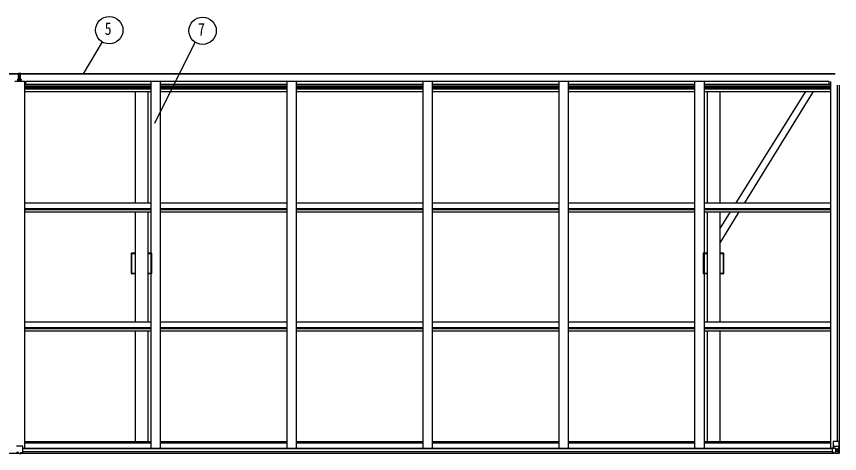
# Model space of a CAD drawing. Units: millimetres, scale not verified. Extents: x -14718 to 14718, y -10395 to 10395.
# Drawn here: x -4060 to 275, y 298 to 2599 of the extents above; entities that cross this region are included whole.
import ezdxf
from ezdxf.enums import TextEntityAlignment as Align

# ---------------------------------------------------------------- set-up
doc = ezdxf.new("R2010")
doc.units = ezdxf.units.MM
doc.header["$LTSCALE"] = 40
for name, color, linetype in [('0-3_YKK_11E', 7, 'Continuous'), ('0-5_YKK_13', 4, 'Continuous'), ('0-6_YKK_A1', 4, 'Continuous'), ('0-7_YKK_D', 6, 'Continuous')]:
    doc.layers.add(name, color=color, linetype=linetype)
doc.styles.add('ＭＳ ゴシック', font='')
doc.styles.get('ＭＳ ゴシック').set_extended_font_data('MS Gothic')

msp = doc.modelspace()

# ---------------------------------------------------------------- linework, layer by layer
at = {"layer": '0-3_YKK_11E'}
for p, q in [((-3452.41, 1354.08), (-3434.41, 1354.08)), ((-3449.21, 1351.88), (-3434.41, 1351.88)), ((-3368.41, 1354.08), (-3350.41, 1354.08)), ((-3368.41, 1351.88), (-3353.61, 1351.88)), ((-440.41, 1354.08), (-422.41, 1354.08)), ((-437.21, 1351.88), (-422.41, 1351.88)), ((-356.41, 1354.08), (-338.41, 1354.08)), ((-356.41, 1351.88), (-341.61, 1351.88)), ((-3434.41, 1244.08), (-3452.41, 1244.08)), ((-3434.41, 1246.28), (-3449.21, 1246.28)), ((-3353.61, 1246.28), (-3368.41, 1246.28)), ((-3350.41, 1244.08), (-3368.41, 1244.08)), ((-422.41, 1244.08), (-440.41, 1244.08)), ((-422.41, 1246.28), (-437.21, 1246.28)), ((-341.61, 1246.28), (-356.41, 1246.28)), ((-338.41, 1244.08), (-356.41, 1244.08))]:
    msp.add_line(p, q, dxfattribs=at)
for points in [[(-3451.71, 1248.78), (-3451.71, 1258.28), (-3451.81, 1258.51), (-3451.91, 1258.73), (-3451.91, 1274.43), (-3451.81, 1274.66), (-3451.71, 1274.88), (-3451.71, 1275.28), (-3451.81, 1275.51), (-3451.91, 1275.73), (-3451.91, 1298.43), (-3451.81, 1298.66), (-3451.71, 1298.88), (-3451.71, 1299.28), (-3451.81, 1299.51), (-3451.91, 1299.73), (-3451.91, 1322.43), (-3451.81, 1322.66), (-3451.71, 1322.88), (-3451.71, 1323.28), (-3451.81, 1323.51), (-3451.91, 1323.73), (-3451.91, 1339.43), (-3451.81, 1339.66), (-3451.71, 1339.88), (-3451.71, 1349.38)], [(-3351.11, 1349.38), (-3351.11, 1339.88), (-3351.01, 1339.66), (-3350.91, 1339.43), (-3350.91, 1323.73), (-3351.01, 1323.51), (-3351.11, 1323.28), (-3351.11, 1322.88), (-3351.01, 1322.66), (-3350.91, 1322.43), (-3350.91, 1299.73), (-3351.01, 1299.51), (-3351.11, 1299.28), (-3351.11, 1298.88), (-3351.01, 1298.66), (-3350.91, 1298.43), (-3350.91, 1275.73), (-3351.01, 1275.51), (-3351.11, 1275.28), (-3351.11, 1274.88), (-3351.01, 1274.66), (-3350.91, 1274.43), (-3350.91, 1258.73), (-3351.01, 1258.51), (-3351.11, 1258.28), (-3351.11, 1248.78)], [(-439.71, 1248.78), (-439.71, 1258.28), (-439.81, 1258.51), (-439.91, 1258.73), (-439.91, 1274.43), (-439.81, 1274.66), (-439.71, 1274.88), (-439.71, 1275.28), (-439.81, 1275.51), (-439.91, 1275.73), (-439.91, 1298.43), (-439.81, 1298.66), (-439.71, 1298.88), (-439.71, 1299.28), (-439.81, 1299.51), (-439.91, 1299.73), (-439.91, 1322.43), (-439.81, 1322.66), (-439.71, 1322.88), (-439.71, 1323.28), (-439.81, 1323.51), (-439.91, 1323.73), (-439.91, 1339.43), (-439.81, 1339.66), (-439.71, 1339.88), (-439.71, 1349.38)], [(-339.11, 1349.38), (-339.11, 1339.88), (-339.01, 1339.66), (-338.91, 1339.43), (-338.91, 1323.73), (-339.01, 1323.51), (-339.11, 1323.28), (-339.11, 1322.88), (-339.01, 1322.66), (-338.91, 1322.43), (-338.91, 1299.73), (-339.01, 1299.51), (-339.11, 1299.28), (-339.11, 1298.88), (-339.01, 1298.66), (-338.91, 1298.43), (-338.91, 1275.73), (-339.01, 1275.51), (-339.11, 1275.28), (-339.11, 1274.88), (-339.01, 1274.66), (-338.91, 1274.43), (-338.91, 1258.73), (-339.01, 1258.51), (-339.11, 1258.28), (-339.11, 1248.78)]]:
    msp.add_lwpolyline(points, dxfattribs=at)
for centre, radius, start, end in [((-3452.41, 1352.08), 2, 90, 181.08102), ((-6261.16, 1299.08), 2807.25, 358.91898, 1.08102), ((-3449.21, 1349.38), 2.5, 90, 180), ((-3353.61, 1349.38), 2.5, 0, 90), ((-3350.41, 1352.08), 2, 358.91898, 90), ((-541.66, 1299.08), 2807.25, 178.91898, 181.08102), ((-440.41, 1352.08), 2, 90, 181.08102), ((-3249.16, 1299.08), 2807.25, 358.91898, 1.08102), ((-437.21, 1349.38), 2.5, 90, 180), ((-341.61, 1349.38), 2.5, 0, 90), ((-338.41, 1352.08), 2, 358.91898, 90), ((2470.34, 1299.08), 2807.25, 178.91898, 181.08102), ((-3452.41, 1246.08), 2, 178.91898, 270), ((-3449.21, 1248.78), 2.5, 180, 270), ((-3353.61, 1248.78), 2.5, 270, 0), ((-3350.41, 1246.08), 2, 270, 1.08102), ((-440.41, 1246.08), 2, 178.91898, 270), ((-437.21, 1248.78), 2.5, 180, 270), ((-341.61, 1248.78), 2.5, 270, 0), ((-338.41, 1246.08), 2, 270, 1.08102)]:
    msp.add_arc(centre, radius, start, end, dxfattribs=at)
at = {"layer": '0-5_YKK_13'}
for p, q in [((-4049.91, 2300.92), (-4045.07, 2301.21)), ((-4049.91, 2297.92), (-4049.91, 2300.92)), ((-4044.91, 2298.22), (-4049.91, 2297.92)), ((-4049.91, 2296.42), (-4049.91, 2297.92)), ((-4045.07, 2301.21), (-4043.41, 2301.32)), ((-4043.41, 2298.31), (-4044.91, 2298.22)), ((-4044.91, 2295.42), (-4044.91, 2298.22)), ((-4043.41, 2301.32), (-4043.41, 2298.31)), ((-4036.91, 2297.91), (-4043.41, 2298.31)), ((-4036.91, 2296.42), (-4036.91, 2297.91)), ((-4051.91, 2269.86), (-4044.91, 2269.92)), ((-4051.91, 2268.48), (-4044.91, 2268.42)), ((-4051.91, 2258.59), (-4051.91, 2267.98)), ((-4048.91, 2295.42), (-4044.91, 2295.42)), ((-4048.91, 2293.59), (-4048.91, 2295.42)), ((-4048.91, 2293.59), (-4044.91, 2293.52)), ((-4048.91, 2289.99), (-4048.91, 2293.59)), ((-4048.91, 2289.99), (-4044.91, 2289.92)), ((-4048.91, 2281.75), (-4048.91, 2289.99)), ((-4048.91, 2281.75), (-4044.91, 2281.72)), ((-4048.91, 2269.88), (-4048.91, 2281.75)), ((-4044.91, 2295.42), (-4044.91, 2284.7)), ((-4044.91, 2284.7), (-4041.91, 2284.7)), ((-4044.91, 2277.63), (-4044.91, 2284.7)), ((-4044.91, 2277.63), (-4041.91, 2277.63)), ((-4044.91, 2267.99), (-4044.91, 2277.63)), ((-4044.91, 2267.99), (-4041.91, 2267.99)), ((-4044.91, 2260.92), (-4044.91, 2267.99)), ((-4044.91, 2260.92), (-4041.91, 2260.92)), ((-4044.91, 2260.92), (-4044.91, 2258.59)), ((-4041.91, 2295.42), (-4037.91, 2295.42)), ((-4041.91, 2295.42), (-4041.91, 2284.7)), ((-4041.91, 2293.52), (-4037.91, 2293.52)), ((-4041.91, 2277.63), (-4041.91, 2284.7)), ((-4041.91, 2267.99), (-4041.91, 2277.63)), ((-4034.91, 2269.36), (-4041.91, 2269.42)), ((-4041.91, 2260.92), (-4041.91, 2267.99)), ((-4041.91, 2260.92), (-4041.91, 2258.59)), ((-4037.91, 2293.52), (-4037.91, 2295.42)), ((-4037.91, 2269.88), (-4037.91, 2281.72)), ((-4034.91, 2268.48), (-4034.91, 2269.36)), ((-4034.91, 2258.59), (-4034.91, 2267.98)), ((94.83, 2204.48), (-272.09, 1617.68)), ((-224.86, 1617.68), (137.11, 2204.48)), ((-301.67, 1570.39), (-356.41, 1482.84)), ((-356.41, 1404.44), (-254.04, 1570.39)), ((240.59, 360.71), (240.59, 327.61)), ((274.59, 361.71), (241.59, 361.71)), ((271.75, 361.71), (271.75, 301.13)), ((274.59, 301), (274.59, 361.71)), ((-4027.91, 337.1), (-4058.91, 337.1)), ((-4026.91, 303.78), (-4026.91, 336.1)), ((-4026.91, 303.78), (-4026.91, 303.74)), ((236.09, 324.55), (236.09, 304.4)), ((246.09, 325.5), (237.09, 325.46)), ((237.09, 303.69), (246.09, 303.63)), ((264.59, 335.04), (240.59, 335.04)), ((241.42, 327.35), (251.77, 325.7)), ((241.42, 326.72), (241.42, 327.35)), ((249.07, 325.5), (241.42, 326.72)), ((252.59, 325.5), (246.09, 325.5)), ((246.09, 298.31), (246.09, 304.26)), ((251.77, 325.7), (251.77, 325.5)), ((252.59, 325.5), (252.59, 298.71)), ((252.59, 321.51), (264.59, 321.51)), ((264.59, 307.95), (252.59, 307.95)), ((260.07, 315.15), (260.07, 316.11)), ((271.2, 334.83), (264.59, 335.04)), ((264.59, 321.51), (264.59, 321.51)), ((264.59, 321.51), (266.92, 321.48)), ((266.92, 308.01), (264.59, 307.95)), ((266.92, 321.48), (266.92, 308.01)), ((271.2, 334.83), (267.06, 322.74)), ((267.78, 304.5), (270.51, 300.83)), ((-4049.91, 303.01), (-4058.91, 303.07)), ((-4036.91, 303.01), (-4027.91, 303.07)), ((252.59, 298.82), (264.59, 299.61)), ((264.68, 299.61), (272.61, 300.09)), ((271.75, 301.06), (271.75, 301.13)), ((273.65, 300.04), (273.65, 300))]:
    msp.add_line(p, q, dxfattribs=at)
for points in [[(-4043.41, 2301.32), (-4036.91, 2300.92), (-4036.91, 2297.91)], [(-4044.91, 2269.42), (-4051.91, 2269.36), (-4051.91, 2269.86)], [(-4044.91, 2267.92), (-4051.91, 2267.98), (-4051.91, 2268.48), (-4051.91, 2269.36)], [(-4041.91, 2289.92), (-4037.91, 2289.92), (-4037.91, 2293.52)], [(-4041.91, 2281.72), (-4037.91, 2281.72), (-4037.91, 2289.92)], [(-4041.91, 2269.92), (-4034.91, 2269.86), (-4034.91, 2269.36)], [(-4041.91, 2268.42), (-4034.91, 2268.48), (-4034.91, 2267.98), (-4041.91, 2267.92)], [(236.09, 304.4), (236.1, 304.29), (246.09, 304.26)], [(258.15, 314.19), (257.19, 314.19), (257.19, 313.23), (258.15, 313.23)], [(260.07, 316.11), (259.11, 316.11), (259.11, 315.15)], [(259.11, 312.27), (259.11, 311.31), (260.07, 311.31), (260.07, 312.27)], [(261.03, 313.23), (261.99, 313.23), (261.99, 314.19), (261.03, 314.19)], [(-4043.41, 297.58), (-4049.91, 297.98), (-4049.91, 303.01)], [(-4043.41, 297.58), (-4036.91, 297.98), (-4036.91, 303.01)], [(273.65, 300), (264.59, 299.44), (246.09, 298.31)]]:
    msp.add_lwpolyline(points, dxfattribs=at)
msp.add_circle((259.59, 313.71), 5.3, dxfattribs=at)
for centre, radius, start, end in [((-4048.91, 2296.42), 1, 180, 270), ((-4037.91, 2296.42), 1, 270, 0), ((241.59, 360.71), 1, 90, 180), ((-4058.91, 336.1), 1, 90, 180), ((-4027.91, 336.1), 1, 0, 90), ((241.53, 328.28), 0.937, 182.32209, 263.26766), ((241.53, 327.65), 0.937, 182.32209, 263.26766), ((251.66, 324.77), 0.937, 50.93398, 83.26766), ((258.15, 315.15), 0.96, 270, 0), ((258.15, 312.27), 0.96, 0, 90), ((261.03, 315.15), 0.96, 180, 270), ((261.03, 312.27), 0.96, 90, 180), ((270.47, 301), 1.28, 311.17831, 2.45895), ((272.44, 287.39), 12.7, 89.24466, 95.10311), ((273.59, 301.04), 0.999, 273.4424, 359.95083), ((273.59, 301), 0.999, 273.4424, 359.95083), ((273.59, 301), 1, 273.50017, 0.00079)]:
    msp.add_arc(centre, radius, start, end, dxfattribs=at)
for centre, major_axis, ratio, start_param, end_param in [((-4044.88, 2298.22), (0.18, -2.99), 0.008711, 3.1415927, 4.7113235), ((-4216.78, 2287.71), (171.87, 10.52), 0.017422, 6.2821194, 6.2831848), ((-4058.91, 303.77), (1, -0.012), 0.707053, 3.2044821, 4.7211143), ((-4027.91, 303.77), (-1, -0.012), 0.707053, 1.562071, 3.0787032), ((237.09, 324.56), (-1, -0.021), 0.906239, 4.6936843, 6.2644806), ((237.09, 304.39), (-1, 0.012), 0.707053, 0.1587743, 1.5795216), ((346.34, 307.95), (-81.75, 0), 0.061163, 0, 0.0007725), ((269.79, 308.09), (-0.03, -5), 0.573921, 4.7320603, 5.5159136), ((268.33, 321.46), (0, -3), 0.468246, 4.2703918, 4.7058971), ((270.48, 332.48), (-0.85, -2.32), 0.403757, 2.3087461, 3.2744049), ((271.46, 303.02), (0.02, -3), 0.466854, 5.5234897, 6.1575023), ((271.65, 299.92), (-2, -0.12), 0.060933, 3.1378449, 4.2119296), ((72.65, 287.69), (-201, -12.36), 0.060933, 3.1373463, 3.1378449)]:
    msp.add_ellipse(centre, major_axis=major_axis, ratio=ratio, start_param=start_param, end_param=end_param, dxfattribs=at)
at = {"layer": '0-6_YKK_A1'}
for p, q in [((-8337.91, 2298.89), (-4049.91, 2298.89)), ((-4036.91, 2298.89), (251.09, 2298.89)), ((-8337.91, 2296.74), (-4049.91, 2296.74)), ((-4068.41, 2258.59), (-4018.41, 2258.59)), ((-4044.91, 2296.74), (-4044.91, 2296.74)), ((-4036.91, 2296.74), (251.09, 2296.74)), ((-4018.41, 2258.59), (-4018.41, 325.69)), ((-4010.91, 2243.09), (-4010.91, 2258.6)), ((-4010.91, 2258.6), (220.09, 2258.6)), ((-3352.41, 2258.59), (-3352.41, 325.69)), ((-3302.41, 2258.59), (-3302.41, 325.69)), ((-2636.41, 2258.59), (-2636.41, 325.69)), ((-2586.41, 2258.59), (-2586.41, 325.69)), ((-1920.41, 2258.59), (-1920.41, 325.69)), ((-1870.41, 2258.59), (-1870.41, 325.69)), ((-1204.41, 2258.59), (-1204.41, 325.69)), ((-1154.41, 2258.59), (-1154.41, 325.69)), ((-488.41, 2258.59), (-488.41, 325.69)), ((-438.41, 2258.59), (-438.41, 325.69)), ((220.09, 2243.09), (220.09, 2258.6)), ((227.59, 2256.77), (227.59, 325.69)), ((-4018.41, 2243.09), (-3352.41, 2243.09)), ((-4018.41, 2234.69), (-3352.41, 2234.69)), ((-4018.41, 2226.49), (-3352.41, 2226.49)), ((-4018.41, 2222.57), (-3352.41, 2222.57)), ((-4018.41, 2217.49), (-3352.41, 2217.49)), ((-3302.41, 2243.09), (-2636.41, 2243.09)), ((-3302.41, 2234.69), (-2636.41, 2234.69)), ((-3302.41, 2226.49), (-2636.41, 2226.49)), ((-3302.41, 2222.57), (-2636.41, 2222.57)), ((-3302.41, 2217.49), (-2636.41, 2217.49)), ((-2586.41, 2243.09), (-1920.41, 2243.09)), ((-2586.41, 2234.69), (-1920.41, 2234.69)), ((-2586.41, 2226.49), (-1920.41, 2226.49)), ((-2586.41, 2222.57), (-1920.41, 2222.57)), ((-2586.41, 2217.49), (-1920.41, 2217.49)), ((-1870.41, 2243.09), (-1204.41, 2243.09)), ((-1870.41, 2234.69), (-1204.41, 2234.69)), ((-1870.41, 2226.49), (-1204.41, 2226.49)), ((-1870.41, 2222.57), (-1204.41, 2222.57)), ((-1870.41, 2217.49), (-1204.41, 2217.49)), ((-1154.41, 2243.09), (-488.41, 2243.09)), ((-1154.41, 2234.69), (-488.41, 2234.69)), ((-1154.41, 2226.49), (-488.41, 2226.49)), ((-1154.41, 2222.57), (-488.41, 2222.57)), ((-1154.41, 2217.49), (-488.41, 2217.49)), ((-438.41, 2243.09), (227.59, 2243.09)), ((-438.41, 2234.69), (227.59, 2234.69)), ((-438.41, 2226.49), (227.59, 2226.49)), ((-438.41, 2222.57), (227.59, 2222.57)), ((-438.41, 2217.49), (227.59, 2217.49)), ((262.89, 2238.12), (262.89, 361.71)), ((272.59, 2238.12), (272.59, 361.71)), ((-4018.41, 2204.48), (-3352.41, 2204.48)), ((-3434.41, 2204.48), (-3434.41, 1617.68)), ((-3368.41, 2204.48), (-3368.41, 1617.68)), ((-3302.41, 2204.48), (-2636.41, 2204.48)), ((-2586.41, 2204.48), (-1920.41, 2204.48)), ((-1870.41, 2204.48), (-1204.41, 2204.48)), ((-1154.41, 2204.48), (-488.41, 2204.48)), ((-438.41, 2204.48), (227.59, 2204.48)), ((-422.41, 2204.48), (-422.41, 1617.68)), ((-356.41, 2204.48), (-356.41, 1617.68)), ((-4018.38, 1617.68), (-3352.41, 1617.68)), ((-3302.38, 1617.68), (-2636.41, 1617.68)), ((-2586.38, 1617.68), (-1920.41, 1617.68)), ((-1870.38, 1617.68), (-1204.41, 1617.68)), ((-1154.41, 1617.68), (-488.41, 1617.68)), ((-438.41, 1617.68), (227.59, 1617.68)), ((-4018.38, 1587.94), (-3352.41, 1587.94)), ((-4018.38, 1583.4), (-3352.41, 1583.4)), ((-4018.38, 1570.39), (-3352.41, 1570.39)), ((-3434.41, 1570.39), (-3434.41, 990.55)), ((-3368.41, 1570.39), (-3368.41, 990.55)), ((-3302.38, 1587.94), (-2636.41, 1587.94)), ((-3302.38, 1583.4), (-2636.41, 1583.4)), ((-3302.38, 1570.39), (-2636.41, 1570.39)), ((-2586.38, 1587.94), (-1920.41, 1587.94)), ((-2586.38, 1583.4), (-1920.41, 1583.4)), ((-2586.38, 1570.39), (-1920.41, 1570.39)), ((-1870.38, 1587.94), (-1204.41, 1587.94)), ((-1870.38, 1583.4), (-1204.41, 1583.4)), ((-1870.38, 1570.39), (-1204.41, 1570.39)), ((-1154.41, 1587.94), (-488.41, 1587.94)), ((-1154.41, 1583.4), (-488.41, 1583.4)), ((-1154.41, 1570.39), (-488.41, 1570.39)), ((-438.41, 1587.94), (227.59, 1587.94)), ((-438.41, 1583.4), (227.59, 1583.4)), ((-438.41, 1570.39), (227.59, 1570.39)), ((-422.41, 1569.39), (-422.41, 990.55)), ((-356.41, 1570.39), (-356.41, 990.55)), ((-4018.38, 990.55), (-3352.41, 990.55)), ((-4018.38, 960.81), (-3352.41, 960.81)), ((-4018.38, 956.26), (-3352.41, 956.26)), ((-3302.38, 990.55), (-2636.41, 990.55)), ((-3302.38, 960.81), (-2636.41, 960.81)), ((-3302.38, 956.26), (-2636.41, 956.26)), ((-2586.38, 990.55), (-1920.41, 990.55)), ((-2586.38, 960.81), (-1920.41, 960.81)), ((-2586.38, 956.26), (-1920.41, 956.26)), ((-1870.38, 990.55), (-1204.41, 990.55)), ((-1870.38, 960.81), (-1204.41, 960.81)), ((-1870.38, 956.26), (-1204.41, 956.26)), ((-1154.41, 990.55), (-488.41, 990.55)), ((-1154.41, 960.81), (-488.41, 960.81)), ((-1154.41, 956.26), (-488.41, 956.26)), ((-438.41, 990.55), (227.59, 990.55)), ((-438.41, 960.81), (227.59, 960.81)), ((-438.41, 956.26), (227.59, 956.26)), ((-4018.38, 943.25), (-3352.41, 943.25)), ((-3434.41, 943.25), (-3434.41, 361.86)), ((-3368.41, 943.25), (-3368.41, 361.86)), ((-3302.38, 943.25), (-2636.41, 943.25)), ((-2586.38, 943.25), (-1920.41, 943.25)), ((-1870.38, 943.25), (-1204.41, 943.25)), ((-1154.41, 943.25), (-488.41, 943.25)), ((-438.41, 943.25), (227.59, 943.25)), ((-422.41, 943.25), (-422.41, 361.86)), ((-356.41, 943.25), (-356.41, 361.86)), ((-4018.41, 361.86), (-3352.41, 361.86)), ((-4018.41, 353.51), (-3352.41, 353.51)), ((-3302.41, 361.86), (-2636.41, 361.86)), ((-3302.41, 353.51), (-2636.41, 353.51)), ((-2586.41, 361.86), (-1920.41, 361.86)), ((-2586.41, 353.51), (-1920.41, 353.51)), ((-1870.41, 361.86), (-1204.41, 361.86)), ((-1870.41, 353.51), (-1204.41, 353.51)), ((-1154.41, 361.86), (-488.41, 361.86)), ((-1154.41, 353.51), (-488.41, 353.51)), ((-438.41, 361.86), (227.59, 361.86)), ((-438.41, 353.51), (227.59, 353.51)), ((-4026.91, 325.69), (247.86, 325.69)), ((-4026.91, 323.43), (236.09, 323.43)), ((-4026.91, 307.81), (236.09, 307.81)), ((-8332.91, 299.91), (-4049.91, 299.91)), ((-4036.91, 299.91), (246.09, 299.91))]:
    msp.add_line(p, q, dxfattribs=at)
at = {"layer": '0-7_YKK_D'}
for p, q in [((-3706.26, 2297.8), (-3607.56, 2465.43)), ((-3331.81, 2038.29), (-3118.86, 2463.95))]:
    msp.add_line(p, q, dxfattribs=at)
for centre in [(-3571.03, 2527.47), (-3079.58, 2524.29)]:
    msp.add_circle(centre, 72, dxfattribs=at)

# ---------------------------------------------------------------- texts
at = {"layer": '0-7_YKK_D', "style": 'ＭＳ ゴシック', "width": 0.8}
for s, p in [('5', (-3595.03, 2482.47)), ('7', (-3103.58, 2479.29))]:
    msp.add_text(s, height=65.98, dxfattribs=at).set_placement(p, align=Align.BOTTOM_LEFT)

doc.saveas('drawing.dxf')
